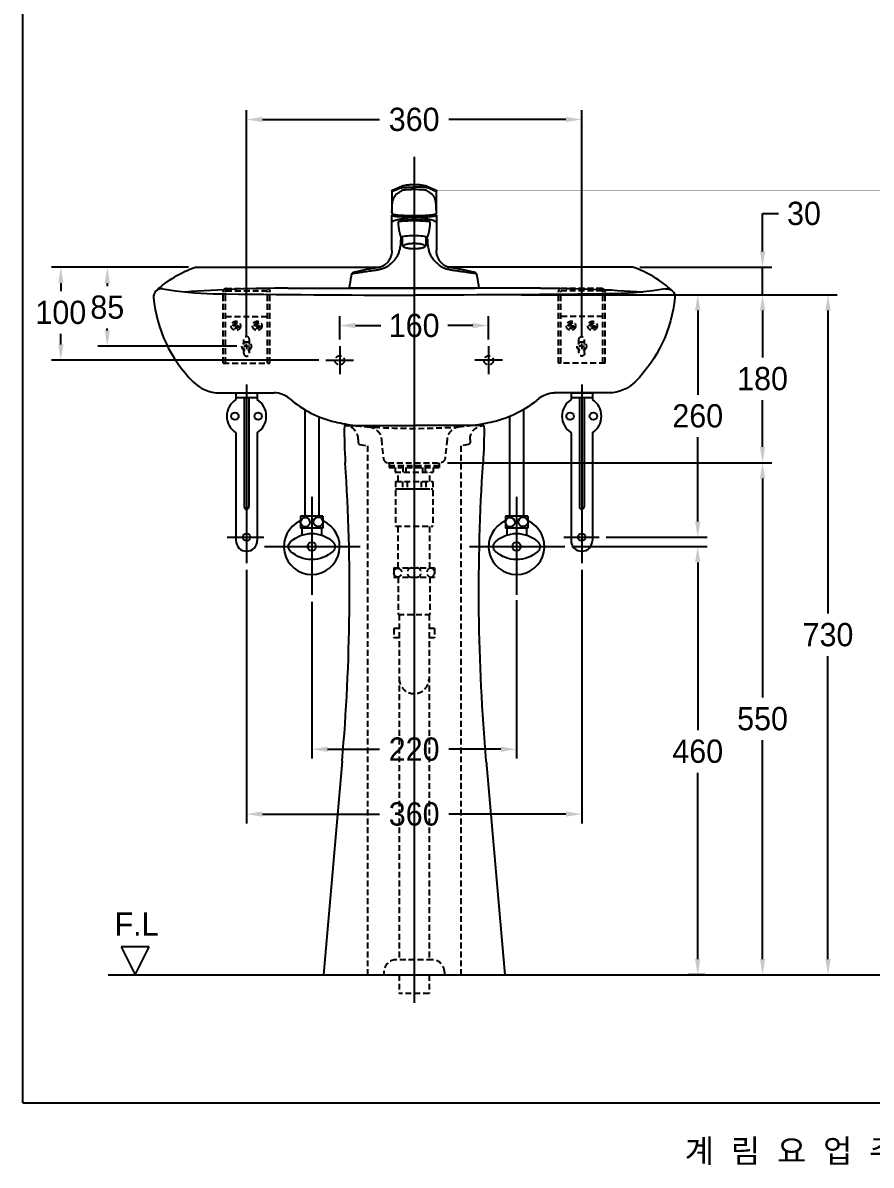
# Model space of a CAD drawing. Header units: millimetres. Extents: x 0 to 3800, y -67 to 2530.
# Drawn here: x 2000 to 2911, y -67 to 1160 of the extents above; entities that cross this region are included whole.
import ezdxf
from ezdxf.enums import TextEntityAlignment as Align
from ezdxf.lldxf.tags import DXFTag

# ---------------------------------------------------------------- set-up
doc = ezdxf.new("R2010")
doc.units = ezdxf.units.MM
doc.linetypes.add('DASHED2', pattern=[9.525, 6.35, -3.175])
for name, color, linetype in [('TEXT', 7, 'Continuous'), ('내부선 및 부속', 4, 'Continuous'), ('도각라인', 7, 'Continuous'), ('외형선', 3, 'Continuous'), ('점선', 6, 'DASHED2'), ('중심선', 1, 'DASHED'), ('치수선', 7, 'Continuous')]:
    doc.layers.add(name, color=color, linetype=linetype)
doc.styles.add('____', font='')
doc.styles.add('타이틀', font='H2GTRM.TTF', dxfattribs={"height": 25})
doc.styles.get('____').set_extended_font_data('굴림')
tags = doc.linetypes.add('DASHDOT', pattern=[70, 31, -13, 13, -13]).pattern_tags.tags
tags[10:11] = [DXFTag(74, 4), DXFTag(75, 0), DXFTag(340, '0'), DXFTag(46, 0.0), DXFTag(50, 0.0), DXFTag(44, 0.0), DXFTag(45, 0.0)]
tags[8:9] = [DXFTag(74, 4), DXFTag(75, 0), DXFTag(340, '0'), DXFTag(46, 0.0), DXFTag(50, 0.0), DXFTag(44, 0.0), DXFTag(45, 0.0)]
tags[6:7] = [DXFTag(74, 4), DXFTag(75, 0), DXFTag(340, '0'), DXFTag(46, 0.0), DXFTag(50, 0.0), DXFTag(44, 0.0), DXFTag(45, 0.0)]
tags[4:5] = [DXFTag(74, 4), DXFTag(75, 0), DXFTag(340, '0'), DXFTag(46, 0.0), DXFTag(50, 0.0), DXFTag(44, 0.0), DXFTag(45, 0.0)]
tags = doc.linetypes.add('DASHED', pattern=[25.72, 12.86, -12.86]).pattern_tags.tags
tags[6:7] = [DXFTag(74, 4), DXFTag(75, 0), DXFTag(340, '0'), DXFTag(46, 0.0), DXFTag(50, 0.0), DXFTag(44, 0.0), DXFTag(45, 0.0)]
tags[4:5] = [DXFTag(74, 4), DXFTag(75, 0), DXFTag(340, '0'), DXFTag(46, 0.0), DXFTag(50, 0.0), DXFTag(44, 0.0), DXFTag(45, 0.0)]
doc.dimstyles.new('MSADIM', dxfattribs={"dimtxt": 33, "dimasz": 17, "dimexe": 10, "dimexo": 7.5, "dimgap": 10, "dimtad": 0, "dimtih": 1, "dimtoh": 1, "dimdec": 0, "dimzin": 1, "dimdsep": 46, "dimtxsty": '____', "dimcen": 11.25, "dimadec": 0, "dimazin": 0, "dimtfac": 1, "dimtdec": 0, "dimtix": 1, "dimtmove": 0, "dimatfit": 3, "dimfxl": 0, "dimtolj": 1, "dimtzin": 1, "dimarcsym": 0})

# ---------------------------------------------------------------- blocks, each defined once
blk = doc.blocks.new('*D26')
at = {"layer": '치수선', "color": 0, "linetype": 'Continuous', "lineweight": -2}
for p, q in [((2340.3, 820), (2340.3, 844.8)), ((2357.3, 834.8), (2384.4, 834.8)), ((2483.3, 834.8), (2456.3, 834.8)), ((2500.3, 820), (2500.3, 844.8))]:
    blk.add_line(p, q, dxfattribs=at)
at = {"layer": '치수선', "color": 0, "linetype": 'Continuous'}
for points in [[(2357.3, 837.7), (2357.3, 832), (2340.3, 834.8)], [(2483.3, 837.7), (2483.3, 832), (2500.3, 834.8)]]:
    blk.add_solid(points, dxfattribs=at)
at = {"layer": '치수선', "color": 0, "linetype": 'Continuous', "insert": (2420.3, 834.8), "char_height": 25, "attachment_point": 5, "style": '____'}
blk.add_mtext('\\A1;160', dxfattribs=at)
blk = doc.blocks.new('*D27')
at = {"layer": '치수선', "color": 0, "linetype": 'Continuous', "lineweight": -2}
for p, q in [((2240.3, 823), (2240.3, 1066.1)), ((2257.3, 1056.1), (2383, 1056.1)), ((2583.3, 1056.1), (2457.6, 1056.1)), ((2600.3, 823), (2600.3, 1066.1))]:
    blk.add_line(p, q, dxfattribs=at)
at = {"layer": '치수선', "color": 0, "linetype": 'Continuous'}
for points in [[(2257.3, 1058.9), (2257.3, 1053.3), (2240.3, 1056.1)], [(2583.3, 1058.9), (2583.3, 1053.3), (2600.3, 1056.1)]]:
    blk.add_solid(points, dxfattribs=at)
at = {"layer": '치수선', "color": 0, "linetype": 'Continuous', "insert": (2420.3, 1056.1), "char_height": 25, "attachment_point": 5, "style": '____'}
blk.add_mtext('\\A1;360', dxfattribs=at)
blk = doc.blocks.new('*D28')
at = {"layer": '치수선', "color": 0, "linetype": 'Continuous', "lineweight": -2}
for p, q in [((2177.8, 897.5), (2080.7, 897.5)), ((2090.7, 880.5), (2090.7, 877.2)), ((2090.7, 829.5), (2090.7, 831.6)), ((2229.8, 812.5), (2080.7, 812.5))]:
    blk.add_line(p, q, dxfattribs=at)
at = {"layer": '치수선', "color": 0, "linetype": 'Continuous'}
for points in [[(2087.9, 880.5), (2093.6, 880.5), (2090.7, 897.5)], [(2087.9, 829.5), (2093.6, 829.5), (2090.7, 812.5)]]:
    blk.add_solid(points, dxfattribs=at)
at = {"layer": '치수선', "color": 0, "linetype": 'Continuous', "insert": (2090.7, 854.4), "char_height": 25, "attachment_point": 5, "style": '____'}
blk.add_mtext('\\A1;85', dxfattribs=at)
blk = doc.blocks.new('*D29')
at = {"layer": '치수선', "color": 0, "linetype": 'Continuous', "lineweight": -2}
for p, q in [((2177.8, 897.5), (2030.8, 897.5)), ((2040.8, 880.5), (2040.8, 871.6)), ((2040.8, 814.5), (2040.8, 825.9)), ((2317.8, 797.5), (2030.8, 797.5))]:
    blk.add_line(p, q, dxfattribs=at)
at = {"layer": '치수선', "color": 0, "linetype": 'Continuous'}
for points in [[(2038, 880.5), (2043.7, 880.5), (2040.8, 897.5)], [(2038, 814.5), (2043.7, 814.5), (2040.8, 797.5)]]:
    blk.add_solid(points, dxfattribs=at)
at = {"layer": '치수선', "color": 0, "linetype": 'Continuous', "insert": (2040.8, 848.8), "char_height": 25, "attachment_point": 5, "style": '____'}
blk.add_mtext('\\A1;100', dxfattribs=at)
blk = doc.blocks.new('*D30')
at = {"layer": '치수선', "color": 0, "linetype": 'Continuous', "lineweight": -2}
for p, q in [((2535.6, 867.9), (2734.9, 867.9)), ((2724.9, 850.9), (2724.9, 760.5)), ((2724.9, 624.5), (2724.9, 714.9)), ((2626.5, 607.5), (2734.9, 607.5))]:
    blk.add_line(p, q, dxfattribs=at)
at = {"layer": '치수선', "color": 0, "linetype": 'Continuous'}
for points in [[(2722, 850.9), (2727.7, 850.9), (2724.9, 867.9)], [(2722, 624.5), (2727.7, 624.5), (2724.9, 607.5)]]:
    blk.add_solid(points, dxfattribs=at)
at = {"layer": '치수선', "color": 0, "linetype": 'Continuous', "insert": (2724.9, 737.7), "char_height": 25, "attachment_point": 5, "style": '____'}
blk.add_mtext('\\A1;260', dxfattribs=at)
blk = doc.blocks.new('*D31')
at = {"layer": '치수선', "color": 0, "linetype": 'Continuous', "lineweight": -2}
for p, q in [((2794.5, 914.5), (2794.5, 955.1)), ((2794.5, 955.1), (2811.5, 955.1)), ((2662.8, 897.5), (2804.5, 897.5)), ((2794.5, 867.9), (2794.5, 897.5)), ((2535.6, 867.9), (2804.5, 867.9)), ((2794.5, 850.9), (2794.5, 833.9))]:
    blk.add_line(p, q, dxfattribs=at)
at = {"layer": '치수선', "color": 0, "linetype": 'Continuous'}
for points in [[(2791.7, 914.5), (2797.3, 914.5), (2794.5, 897.5)], [(2791.7, 850.9), (2797.3, 850.9), (2794.5, 867.9)]]:
    blk.add_solid(points, dxfattribs=at)
at = {"layer": '치수선', "color": 0, "linetype": 'Continuous', "insert": (2839, 955.1), "char_height": 25, "attachment_point": 5, "style": '____'}
blk.add_mtext('\\A1;30', dxfattribs=at)
blk = doc.blocks.new('*D32')
at = {"layer": '치수선', "color": 0, "linetype": 'Continuous', "lineweight": -2}
for p, q in [((2535.6, 867.9), (2804.5, 867.9)), ((2794.5, 850.9), (2794.5, 800.5)), ((2794.5, 704.5), (2794.5, 754.8)), ((2456, 687.5), (2804.5, 687.5))]:
    blk.add_line(p, q, dxfattribs=at)
at = {"layer": '치수선', "color": 0, "linetype": 'Continuous'}
for points in [[(2791.7, 850.9), (2797.3, 850.9), (2794.5, 867.9)], [(2791.7, 704.5), (2797.3, 704.5), (2794.5, 687.5)]]:
    blk.add_solid(points, dxfattribs=at)
at = {"layer": '치수선', "color": 0, "linetype": 'Continuous', "insert": (2794.5, 777.7), "char_height": 25, "attachment_point": 5, "style": '____'}
blk.add_mtext('\\A1;180', dxfattribs=at)
blk = doc.blocks.new('*D33')
at = {"layer": '치수선', "color": 0, "linetype": 'Continuous', "lineweight": -2}
for p, q in [((2456, 687.5), (2804.5, 687.5)), ((2794.5, 670.5), (2794.5, 435.3)), ((2794.5, 154.5), (2794.5, 389.7)), ((2477.8, 137.5), (2804.5, 137.5))]:
    blk.add_line(p, q, dxfattribs=at)
at = {"layer": '치수선', "color": 0, "linetype": 'Continuous'}
for points in [[(2791.7, 670.5), (2797.3, 670.5), (2794.5, 687.5)], [(2791.7, 154.5), (2797.3, 154.5), (2794.5, 137.5)]]:
    blk.add_solid(points, dxfattribs=at)
at = {"layer": '치수선', "color": 0, "linetype": 'Continuous', "insert": (2794.5, 412.5), "char_height": 25, "attachment_point": 5, "style": '____'}
blk.add_mtext('\\A1;550', dxfattribs=at)
blk = doc.blocks.new('*D34')
at = {"layer": '치수선', "color": 0, "linetype": 'Continuous', "lineweight": -2}
for p, q in [((2589.7, 597.5), (2734.9, 597.5)), ((2724.9, 580.5), (2724.9, 400.3)), ((2724.9, 154.5), (2724.9, 354.6)), ((2733, 137.5), (2714.9, 137.5))]:
    blk.add_line(p, q, dxfattribs=at)
at = {"layer": '치수선', "color": 0, "linetype": 'Continuous'}
for points in [[(2722, 580.5), (2727.7, 580.5), (2724.9, 597.5)], [(2722, 154.5), (2727.7, 154.5), (2724.9, 137.5)]]:
    blk.add_solid(points, dxfattribs=at)
at = {"layer": '치수선', "color": 0, "linetype": 'Continuous', "insert": (2724.9, 377.5), "char_height": 25, "attachment_point": 5, "style": '____'}
blk.add_mtext('\\A1;460', dxfattribs=at)
blk = doc.blocks.new('*D35')
at = {"layer": '치수선', "color": 0, "linetype": 'Continuous', "lineweight": -2}
for p, q in [((2530.3, 540), (2530.3, 369.8)), ((2310.3, 538.2), (2310.3, 369.8)), ((2327.3, 379.8), (2383, 379.8)), ((2513.3, 379.8), (2457.6, 379.8))]:
    blk.add_line(p, q, dxfattribs=at)
at = {"layer": '치수선', "color": 0, "linetype": 'Continuous'}
for points in [[(2327.3, 382.6), (2327.3, 376.9), (2310.3, 379.8)], [(2513.3, 382.6), (2513.3, 376.9), (2530.3, 379.8)]]:
    blk.add_solid(points, dxfattribs=at)
at = {"layer": '치수선', "color": 0, "linetype": 'Continuous', "insert": (2420.3, 379.8), "char_height": 25, "attachment_point": 5, "style": '____'}
blk.add_mtext('\\A1;220', dxfattribs=at)
blk = doc.blocks.new('*D36')
at = {"layer": '치수선', "color": 0, "linetype": 'Continuous', "lineweight": -2}
for p, q in [((2240.3, 572.3), (2240.3, 300.1)), ((2600.3, 572.3), (2600.3, 300.1)), ((2257.3, 310.1), (2383, 310.1)), ((2583.3, 310.1), (2457.6, 310.1))]:
    blk.add_line(p, q, dxfattribs=at)
at = {"layer": '치수선', "color": 0, "linetype": 'Continuous'}
for points in [[(2257.3, 313), (2257.3, 307.3), (2240.3, 310.1)], [(2583.3, 313), (2583.3, 307.3), (2600.3, 310.1)]]:
    blk.add_solid(points, dxfattribs=at)
at = {"layer": '치수선', "color": 0, "linetype": 'Continuous', "insert": (2420.3, 310.1), "char_height": 25, "attachment_point": 5, "style": '____'}
blk.add_mtext('\\A1;360', dxfattribs=at)
blk = doc.blocks.new('*D39')
at = {"layer": '치수선', "color": 0, "linetype": 'Continuous', "lineweight": -2}
for p, q in [((2543.1, 867.9), (2874.8, 867.9)), ((2864.8, 850.9), (2864.8, 525.5)), ((2864.8, 154.5), (2864.8, 479.8)), ((2852.9, 137.5), (2874.8, 137.5))]:
    blk.add_line(p, q, dxfattribs=at)
at = {"layer": '치수선', "color": 0, "linetype": 'Continuous'}
for points in [[(2861.9, 850.9), (2867.6, 850.9), (2864.8, 867.9)], [(2861.9, 154.5), (2867.6, 154.5), (2864.8, 137.5)]]:
    blk.add_solid(points, dxfattribs=at)
at = {"layer": '치수선', "color": 0, "linetype": 'Continuous', "insert": (2864.8, 502.7), "char_height": 25, "attachment_point": 5, "style": '____'}
blk.add_mtext('\\A1;730', dxfattribs=at)

msp = doc.modelspace()

# ---------------------------------------------------------------- linework, layer by layer
at = {"layer": '내부선 및 부속', "linetype": 'Continuous'}
for p, q in [((2407.8, 921.1), (2407.8, 928.4)), ((2432.8, 928.4), (2432.8, 921.1)), ((2284.6, 875), (2420.3, 875)), ((2490.3, 875), (2350.3, 875)), ((2350.9, 875), (2485.7, 875)), ((2556, 875), (2420.3, 875)), ((2228.8, 762.5), (2228.8, 755.3)), ((2251.8, 762.5), (2251.8, 755.3)), ((2588.8, 762.5), (2588.8, 755.3)), ((2611.8, 762.5), (2611.8, 755.3)), ((2228.8, 757.5), (2251.8, 757.5)), ((2237.8, 757.5), (2237.8, 640)), ((2242.8, 757.5), (2242.8, 640)), ((2588.8, 757.5), (2611.8, 757.5)), ((2597.8, 757.5), (2597.8, 640)), ((2602.8, 757.5), (2602.8, 640)), ((2302.8, 744.5), (2302.8, 630.2)), ((2317.8, 737), (2317.8, 630.2)), ((2522.8, 737), (2522.8, 630.2)), ((2537.8, 744.5), (2537.8, 630.2)), ((2228.8, 719.7), (2228.8, 604)), ((2251.8, 719.7), (2251.8, 604)), ((2588.8, 719.7), (2588.8, 604)), ((2611.8, 719.7), (2611.8, 604)), ((2298.3, 630.2), (2298.3, 617.2)), ((2322.3, 630.2), (2298.3, 630.2)), ((2322.3, 630.2), (2322.3, 617.2)), ((2518.3, 630.2), (2518.3, 617.2)), ((2542.3, 630.2), (2518.3, 630.2)), ((2542.3, 630.2), (2542.3, 617.2)), ((2322.3, 617.2), (2298.3, 617.2)), ((2299.8, 617.2), (2299.8, 609.8)), ((2320.8, 617.2), (2320.8, 609.8)), ((2542.3, 617.2), (2518.3, 617.2)), ((2519.8, 617.2), (2519.8, 609.8)), ((2540.8, 617.2), (2540.8, 609.8))]:
    msp.add_line(p, q, dxfattribs=at)
msp.add_lwpolyline([(2444.2, 956.3), (2444.2, 955.6)], dxfattribs=at)
at = {"layer": '내부선 및 부속', "linetype": 'Continuous', "flags": 128}
for points in [[(2556, 875, -0.018748), (2666.4, 870.8)], [(2690.3, 874.2, -0.039724), (2635.8, 869)], [(2690.3, 874.2, -0.496394), (2700.3, 864.9)], [(2635.8, 869, -0.003592), (2420.3, 867.5)], [(2287.6, 592.3, -0.44), (2287.6, 602.6)], [(2287.6, 602.6, -0.388889), (2333.1, 602.6)], [(2333.1, 602.6, -0.44), (2333.1, 592.3)], [(2507.6, 592.3, -0.44), (2507.6, 602.6)], [(2507.6, 602.6, -0.388889), (2553.1, 602.6)], [(2553.1, 602.6, -0.44), (2553.1, 592.3)], [(2333.1, 592.3, -0.388889), (2287.6, 592.3)], [(2553.1, 592.3, -0.388889), (2507.6, 592.3)]]:
    msp.add_lwpolyline(points, format="xyb", dxfattribs=at)
at = {"layer": '내부선 및 부속', "linetype": 'Continuous'}
for centre, radius in [((2227.8, 737.5), 4), ((2252.8, 737.5), 4), ((2587.8, 737.5), 4), ((2612.8, 737.5), 4), ((2303.4, 623.6), 5), ((2317.3, 623.9), 5), ((2523.4, 623.6), 5), ((2537.3, 623.9), 5), ((2240.3, 607.5), 4), ((2310.3, 597.5), 4.5), ((2530.3, 597.5), 4.5), ((2600.3, 607.5), 4)]:
    msp.add_circle(centre, radius, dxfattribs=at)
for centre, radius, start, end in [((2148.9, 865.7), 8.55, 80.0776, 185.6757), ((2209.8, 1214), 345, 260.0776, 269.1769), ((2284.6, -598.6), 1473.5, 90, 94.2963), ((2420.3, 15867.5), 15000, 269.17688, 270), ((2240.3, 737.5), 21.2, 122.8417, 237.1583), ((2240.3, 737.5), 21.2, 302.8417, 57.1583), ((2600.3, 737.5), 21.2, 122.8417, 237.1583), ((2600.3, 737.5), 21.2, 302.8417, 57.1583), ((2240.3, 640), 2.5, 180, 0), ((2600.3, 640), 2.5, 180, 0), ((2310.3, 597.5), 30, 113.578, 66.4216), ((2530.3, 597.5), 30, 113.5779, 66.4216), ((2240.3, 604), 11.5, 180, 0), ((2600.3, 604), 11.5, 180, 0)]:
    msp.add_arc(centre, radius, start, end, dxfattribs=at)
for points, knots in [([(2396.9, 980.2), (2397, 980.3), (2397.2, 980.3), (2397.6, 980.5), (2398.3, 980.8), (2399.6, 981.4), (2401.7, 982.3), (2403.6, 983.1), (2404.8, 983.6), (2405.3, 983.8), (2405.7, 984), (2406, 984.1), (2406.2, 984.2)], [0, 0, 0, 0, 0.03125, 0.0625, 0.125, 0.25, 0.499999, 0.785712, 0.871426, 0.908163, 0.935718, 1, 1, 1, 1]), ([(2401.2, 980.7), (2402.5, 981.2), (2403.7, 981.7), (2405.1, 982.4), (2405.3, 982.4), (2405.6, 982.6), (2405.7, 982.6), (2406.4, 982.8), (2407.3, 982.9), (2410.1, 983.2), (2411.8, 983.3), (2415.9, 983.4), (2418.1, 983.4), (2420.3, 983.4)], [-1, -1, -1, -1, -0.5, -0.5, -0.4375, -0.4375, -0.375, -0.375, -0.25, -0.25, -0.125, -0.125, 0, 0, 0, 0]), ([(2434.2, 984.3), (2433.6, 984.5), (2432.5, 984.7), (2431, 985), (2429.8, 985.2), (2428.9, 985.4), (2428, 985.5), (2427, 985.7), (2425.7, 985.8), (2424.4, 985.9), (2423.1, 986), (2421.8, 986.1), (2420.4, 986.1), (2419.1, 986.1), (2417.9, 986), (2416.6, 985.9), (2415.3, 985.8), (2414.2, 985.7), (2413.4, 985.6), (2413, 985.6), (2412.5, 985.5), (2411.8, 985.4), (2410.9, 985.3), (2409.7, 985), (2408.2, 984.7), (2407.1, 984.5), (2406.5, 984.3)], [0, 0, 0, 0, 0.066969, 0.121871, 0.16499, 0.196582, 0.219139, 0.260145, 0.308711, 0.357213, 0.402569, 0.447203, 0.495933, 0.54957, 0.586954, 0.629763, 0.680686, 0.729469, 0.748927, 0.763964, 0.777617, 0.800588, 0.834065, 0.87828, 0.933485, 1, 1, 1, 1]), ([(2439.5, 980.7), (2438.2, 981.2), (2437, 981.7), (2435.5, 982.4), (2435.4, 982.4), (2435.1, 982.6), (2435, 982.6), (2434.3, 982.8), (2433.3, 982.9), (2430.6, 983.2), (2428.8, 983.3), (2424.8, 983.4), (2422.6, 983.4), (2420.3, 983.4)], [0, 0, 0, 0, 0.499999, 0.499999, 0.562499, 0.562499, 0.624999, 0.624999, 0.75, 0.75, 0.875, 0.875, 1, 1, 1, 1]), ([(2434.5, 984.2), (2436, 983.5), (2438.2, 982.6), (2440.7, 981.5), (2442, 981), (2443, 980.6), (2443.5, 980.3), (2443.8, 980.2)], [0, 0, 0, 0, 0.499999, 0.699999, 0.819999, 0.910001, 1, 1, 1, 1]), ([(2396.3, 978.4), (2396.3, 978.5), (2396.3, 978.5), (2396.5, 978.6), (2396.5, 978.6)], [0, 0, 0, 0, 0.732414, 1, 1, 1, 1]), ([(2401.2, 980.7), (2401.2, 980.7), (2401.2, 980.7), (2401.2, 980.7), (2401.1, 980.6), (2401, 980.6), (2400.9, 980.5), (2400.8, 980.5), (2400.6, 980.4), (2400.5, 980.4), (2400.4, 980.3), (2400.3, 980.3), (2400.2, 980.2), (2400.1, 980.2), (2400, 980.1), (2399.8, 980.1), (2399.7, 980), (2399.6, 980), (2399.5, 979.9), (2399.4, 979.9), (2399.3, 979.8), (2399.2, 979.8), (2399, 979.7), (2398.9, 979.7), (2398.8, 979.6), (2398.7, 979.6), (2398.6, 979.5), (2398.5, 979.5), (2398.4, 979.4), (2398.2, 979.4), (2398.1, 979.3), (2398, 979.3), (2397.9, 979.2), (2397.8, 979.2), (2397.7, 979.1), (2397.6, 979.1), (2397.4, 979), (2397.3, 979), (2397.2, 978.9), (2397.1, 978.9), (2397, 978.8), (2396.9, 978.8), (2396.8, 978.7), (2396.6, 978.7), (2396.6, 978.7), (2396.5, 978.6)], [0, 0, 0, 0, 0.000018, 0.000018, 0.024408, 0.048798, 0.073188, 0.097578, 0.121968, 0.146358, 0.170748, 0.195138, 0.219528, 0.243918, 0.268308, 0.292699, 0.317089, 0.341479, 0.365869, 0.390259, 0.414649, 0.439039, 0.463429, 0.487819, 0.512209, 0.536599, 0.560989, 0.585379, 0.60977, 0.63416, 0.65855, 0.68294, 0.70733, 0.73172, 0.75611, 0.7805, 0.80489, 0.82928, 0.85367, 0.87806, 0.90245, 0.926841, 0.951231, 0.975621, 1, 1, 1, 1]), ([(2397.1, 967.5), (2397.2, 967.9), (2397.4, 969.2), (2398.1, 971.5), (2399.2, 973.9), (2400.9, 975.7), (2401.9, 976.3), (2402.5, 976.7)], [0, 0, 0, 0, 0.047127, 0.170612, 0.370369, 0.646651, 1, 1, 1, 1]), ([(2397.1, 967.5), (2397.2, 967.9), (2397.4, 969.2), (2398.1, 971.5), (2399.2, 973.9), (2400.9, 975.7), (2401.9, 976.3), (2402.5, 976.7)], [0, 0, 0, 0, 0.047127, 0.170612, 0.370369, 0.646651, 1, 1, 1, 1]), ([(2402.5, 976.7), (2403, 977.1), (2404, 977.7), (2405.4, 978.7), (2406.3, 979.3), (2406.7, 979.6)], [-1, -1, -1, -1, -0.656742, -0.313471, 0, 0, 0, 0]), ([(2402.5, 976.7), (2403, 977.1), (2404, 977.7), (2405.4, 978.7), (2406.3, 979.3), (2406.7, 979.6)], [-1, -1, -1, -1, -0.656742, -0.313471, 0, 0, 0, 0]), ([(2420.3, 980.8), (2419.5, 980.8), (2418.6, 980.8), (2417, 980.7), (2416.2, 980.7), (2414.6, 980.7), (2413.8, 980.6), (2412.4, 980.5), (2411.7, 980.5), (2410.5, 980.4), (2409.9, 980.3), (2408.9, 980.2), (2408.5, 980.1), (2407.7, 980), (2407.4, 979.9), (2407.1, 979.8), (2407, 979.7), (2406.9, 979.7), (2406.9, 979.7), (2406.9, 979.7), (2406.9, 979.7), (2406.8, 979.7)], [-1, -1, -1, -1, -0.870036, -0.870036, -0.740071, -0.740071, -0.610107, -0.610107, -0.480142, -0.480142, -0.350178, -0.350178, -0.220214, -0.220214, -0.090249, -0.090249, -0.025267, -0.025267, -0.009022, -0.009022, 0, 0, 0, 0]), ([(2433.8, 979.7), (2433.4, 980), (2431.7, 980.3), (2426.8, 980.7), (2423.6, 980.8), (2420.3, 980.8)], [-1, -1, -1, -1, -0.5, -0.5, 0, 0, 0, 0]), ([(2438.1, 976.7), (2437.8, 976.9), (2437.5, 977.2), (2436.6, 977.8), (2436.1, 978.1), (2435.2, 978.7), (2434.9, 978.9), (2434.5, 979.2), (2434.4, 979.3), (2434.2, 979.4), (2434.1, 979.5), (2434, 979.5), (2434, 979.6), (2433.9, 979.6), (2433.9, 979.6), (2433.9, 979.6), (2433.9, 979.6), (2433.8, 979.6), (2433.8, 979.7), (2433.8, 979.7)], [0, 0, 0, 0, 0.224228, 0.224228, 0.612114, 0.612114, 0.806057, 0.806057, 0.903028, 0.903028, 0.951514, 0.951514, 0.975757, 0.975757, 0.987879, 0.987879, 0.993939, 0.993939, 1, 1, 1, 1]), ([(2444.2, 956.3), (2444.2, 956.3), (2444.2, 956.3), (2444.2, 956.8), (2444.2, 957.7), (2444.1, 959.1), (2444.1, 960.5), (2444.1, 961.9), (2444, 963.2), (2443.9, 964.5), (2443.8, 965.7), (2443.7, 966.8), (2443.5, 967.8), (2443.3, 968.7), (2443.1, 969.6), (2442.9, 970.3), (2442.7, 971), (2442.5, 971.7), (2442.3, 972.2), (2442, 972.7), (2441.8, 973.2), (2441.5, 973.6), (2441.3, 973.9), (2441, 974.3), (2440.8, 974.6), (2440.6, 974.8), (2440.3, 975.1), (2440.1, 975.3), (2439.8, 975.5), (2439.6, 975.7), (2439.4, 975.9), (2439.2, 976), (2439, 976.2), (2438.7, 976.3), (2438.5, 976.4), (2438.3, 976.6), (2438.2, 976.7), (2438.1, 976.7)], [0, 0, 0, 0, 0.000004, 0.000004, 0.030307, 0.06061, 0.090913, 0.121216, 0.15152, 0.181823, 0.212126, 0.242429, 0.272732, 0.303036, 0.333339, 0.363642, 0.393945, 0.424248, 0.454552, 0.484855, 0.515158, 0.545461, 0.575765, 0.606068, 0.636371, 0.666674, 0.696977, 0.727281, 0.757584, 0.787887, 0.81819, 0.848493, 0.878797, 0.9091, 0.939403, 0.969706, 1, 1, 1, 1]), ([(2444.2, 978.6), (2443.8, 978.8), (2443.4, 979), (2442.6, 979.3), (2442.2, 979.5), (2441, 980), (2440.2, 980.3), (2439.5, 980.7)], [0, 0, 0, 0, 0.249998, 0.249998, 0.5, 0.5, 1, 1, 1, 1]), ([(2444.4, 978.4), (2444.4, 978.5), (2444.4, 978.5), (2444.3, 978.6), (2444.2, 978.6)], [0, 0, 0, 0, 0.182045, 1, 1, 1, 1]), ([(2396.5, 956.2), (2396.5, 958.3), (2396.5, 960.4), (2396.7, 964.3), (2396.9, 966.1), (2397.1, 967.5)], [0, 0, 0, 0, 0.5, 0.5, 1, 1, 1, 1]), ([(2398.6, 954.2), (2398.4, 954.2), (2398.3, 954.2), (2397, 953.9), (2396.3, 953.6), (2396.3, 953.3), (2396.4, 953.2), (2396.4, 953.2)], [0, 0, 0, 0, 0.075115, 0.075115, 0.839439, 0.839439, 1, 1, 1, 1]), ([(2396.4, 953.2), (2396.5, 953.1), (2396.6, 953), (2397.1, 952.8), (2397.6, 952.7), (2398.8, 952.4), (2399.6, 952.3), (2401.3, 952.1), (2402.3, 952), (2405.7, 951.7), (2408.3, 951.5), (2414.1, 951.3), (2417.2, 951.3), (2421.9, 951.3), (2423.5, 951.3), (2426.5, 951.3), (2428, 951.4), (2430.9, 951.5), (2432.3, 951.5), (2434.9, 951.7), (2436.1, 951.8), (2438.4, 952), (2439.4, 952.1), (2441.1, 952.3), (2441.9, 952.4), (2443.1, 952.7), (2443.6, 952.8), (2444, 953), (2444.2, 953.1), (2444.3, 953.2)], [0, 0, 0, 0, 0.038278, 0.038278, 0.104289, 0.104289, 0.1703, 0.1703, 0.236312, 0.236312, 0.368335, 0.368335, 0.500358, 0.500358, 0.566369, 0.566369, 0.632381, 0.632381, 0.698392, 0.698392, 0.764404, 0.764404, 0.830415, 0.830415, 0.896427, 0.896427, 0.962438, 0.962438, 1, 1, 1, 1]), ([(2444.3, 945.8), (2444.1, 946), (2443.7, 946.4), (2442, 947.1), (2439.6, 948), (2435.7, 949), (2429.5, 950.4), (2421.9, 951.4), (2415.7, 951), (2409.9, 950.1), (2403.6, 948.7), (2399.1, 947.4), (2397.3, 946.5), (2396.7, 946.1), (2396.5, 945.9), (2396.4, 945.8)], [-1, -1, -1, -1, -0.943803, -0.874413, -0.803145, -0.749362, -0.624758, -0.50038, -0.437674, -0.375161, -0.250318, -0.125632, -0.063054, -0.030562, 0, 0, 0, 0]), ([(2397, 954.8), (2397.1, 954.7), (2397.4, 954.6), (2397.8, 954.4), (2398.4, 954.2), (2398.9, 954.1), (2399.5, 954), (2400.4, 953.9), (2401.6, 953.7), (2403.3, 953.5), (2405.2, 953.4), (2407.3, 953.3), (2409.6, 953.1), (2412.1, 953.1), (2414.6, 953), (2417.2, 952.9), (2419.8, 952.9), (2422.4, 952.9), (2425.1, 953), (2427.6, 953), (2430.1, 953.1), (2432.4, 953.2), (2434.6, 953.3), (2436.6, 953.5), (2438.4, 953.6), (2439.7, 953.8), (2440.5, 953.9), (2440.9, 954), (2441.4, 954.1), (2441.8, 954.1), (2442.3, 954.3), (2442.9, 954.4), (2443.3, 954.6), (2443.6, 954.7), (2443.7, 954.8)], [0, 0, 0, 0, 0.025837, 0.052885, 0.075395, 0.096186, 0.116647, 0.136713, 0.176112, 0.215595, 0.255213, 0.294568, 0.334035, 0.37366, 0.412993, 0.45244, 0.492079, 0.531411, 0.570842, 0.610458, 0.649848, 0.689354, 0.728869, 0.768257, 0.807779, 0.84721, 0.861678, 0.875902, 0.889899, 0.905154, 0.924326, 0.947563, 0.974811, 1, 1, 1, 1]), ([(2436.3, 946.7), (2435.8, 946.8), (2435, 947), (2433.8, 947.3), (2432.8, 947.4), (2432.1, 947.6), (2431.1, 947.7), (2429.8, 947.9), (2428.2, 948.1), (2426.7, 948.3), (2425.2, 948.4), (2423.4, 948.5), (2421.6, 948.6), (2420, 948.6), (2418.6, 948.6), (2417.4, 948.5), (2416.4, 948.5), (2415.4, 948.4), (2414.2, 948.3), (2413, 948.2), (2411.9, 948.1), (2411, 948), (2410.3, 947.9), (2409.5, 947.7), (2408.6, 947.6), (2407.4, 947.4), (2406, 947.1), (2404.9, 946.8), (2404.4, 946.7)], [0, 0, 0, 0, 0.044632, 0.084712, 0.114728, 0.13513, 0.153139, 0.209918, 0.257967, 0.299492, 0.346587, 0.404053, 0.468531, 0.510798, 0.554848, 0.592094, 0.621555, 0.649944, 0.684591, 0.731969, 0.765248, 0.789022, 0.811147, 0.835578, 0.862504, 0.899524, 0.947127, 1, 1, 1, 1]), ([(2404.8, 946.8), (2404.9, 946.8), (2405.3, 946.9), (2406, 947), (2406.8, 947), (2407.5, 947.1), (2408.3, 947.2), (2409, 947.2), (2409.6, 947.2), (2410.2, 947.3), (2412.3, 947.4), (2415.7, 947.5), (2420.2, 947.5), (2424.6, 947.5), (2428.3, 947.4), (2431.5, 947.2), (2433.6, 947.1), (2435.2, 946.9), (2435.8, 946.8), (2435.9, 946.8)], [0, 0, 0, 0, 0.032912, 0.071006, 0.105631, 0.136814, 0.164564, 0.188879, 0.209763, 0.227222, 0.241264, 0.411879, 0.497391, 0.57456, 0.736526, 0.790602, 0.868576, 0.970469, 1, 1, 1, 1]), ([(2444.3, 953.2), (2444.3, 953.2), (2444.3, 953.3), (2444.3, 953.6), (2443.7, 953.9), (2442.4, 954.2), (2442.2, 954.2), (2442.1, 954.2)], [0, 0, 0, 0, 0.164418, 0.164418, 0.927414, 0.927414, 1, 1, 1, 1]), ([(2443.7, 954.8), (2443.7, 954.8), (2443.8, 954.8), (2444.1, 955.1), (2444.2, 955.4), (2444.2, 955.6)], [0, 0, 0, 0, 0.221414, 0.221414, 1, 1, 1, 1]), ([(2444.3, 945.8), (2444.3, 945.8), (2444.3, 945.8), (2444.3, 945.7), (2444.3, 945.7), (2444.3, 945.7), (2444.3, 945.7)], [0, 0, 0, 0, 0.206754, 0.438245, 0.720609, 1, 1, 1, 1]), ([(2381.7, 894.9), (2382.5, 895), (2384, 895.3), (2386.2, 895.9), (2388.7, 896.9), (2391.4, 898.3), (2395.1, 900.8), (2397.6, 903.3), (2399.3, 905.2), (2399.9, 906), (2401, 907.4), (2402.7, 910.2), (2404.2, 913.8), (2405.2, 917.2), (2405.6, 919.3), (2405.8, 920.8), (2405.9, 921.4), (2405.9, 921.8)], [0, 0, 0, 0, 0.040778, 0.082578, 0.12533, 0.184727, 0.250324, 0.375323, 0.387811, 0.406602, 0.437997, 0.500578, 0.620976, 0.74977, 0.874561, 0.930141, 1, 1, 1, 1]), ([(2434.4, 929.6), (2434.3, 929.7), (2434.3, 929.8), (2433.9, 929.9), (2432.8, 930.2), (2428.8, 930.9), (2420.3, 931.6), (2411.9, 930.9), (2407.9, 930.2), (2406.8, 929.9), (2406.4, 929.8), (2406.3, 929.7), (2406.3, 929.6)], [-1, -1, -1, -1, -0.971877, -0.936755, -0.873944, -0.748539, -0.500033, -0.251892, -0.126651, -0.063532, -0.027909, 0, 0, 0, 0]), ([(2407.9, 921.1), (2407.8, 921), (2407.8, 920.8), (2407.9, 920.5), (2408.1, 920.1), (2408.4, 919.8), (2408.8, 919.5), (2409.3, 919.2), (2409.9, 918.9), (2410.6, 918.6), (2411.4, 918.4), (2412.2, 918.2), (2413.1, 918), (2414.1, 917.9), (2415.1, 917.7), (2416.2, 917.6), (2417.3, 917.5), (2418.4, 917.5), (2419.5, 917.4), (2420.1, 917.4), (2420.3, 917.4)], [0, 0, 0, 0, 0.021022, 0.063347, 0.106004, 0.151989, 0.204422, 0.265513, 0.332751, 0.399542, 0.464481, 0.528085, 0.590824, 0.652997, 0.714792, 0.77633, 0.837693, 0.898939, 0.960114, 1, 1, 1, 1]), ([(2420.3, 917.4), (2420.5, 917.4), (2421.1, 917.4), (2422.1, 917.5), (2423.2, 917.5), (2424.3, 917.6), (2425.4, 917.7), (2426.4, 917.8), (2427.4, 918), (2428.3, 918.2), (2429.2, 918.4), (2430, 918.6), (2430.7, 918.8), (2431.3, 919.1), (2431.8, 919.4), (2432.2, 919.8), (2432.5, 920.1), (2432.7, 920.5), (2432.8, 920.8), (2432.8, 921), (2432.8, 921.1)], [0, 0, 0, 0, 0.03216, 0.093309, 0.154497, 0.215742, 0.27708, 0.338559, 0.40024, 0.462211, 0.5246, 0.587601, 0.651523, 0.716856, 0.784287, 0.842861, 0.892186, 0.93599, 0.977075, 1, 1, 1, 1]), ([(2434.7, 921.8), (2434.8, 921.4), (2434.9, 920.8), (2435.1, 919.4), (2435.5, 917.3), (2436.4, 913.8), (2438, 910.2), (2439.7, 907.4), (2440.7, 906), (2441.4, 905.2), (2443, 903.3), (2445.6, 900.8), (2449.3, 898.3), (2452.3, 896.7), (2455.5, 895.5), (2457.8, 895.1), (2459, 894.9)], [0, 0, 0, 0, 0.069876, 0.124866, 0.24934, 0.374583, 0.499676, 0.562076, 0.593194, 0.61102, 0.624427, 0.749511, 0.815093, 0.874543, 0.938402, 1, 1, 1, 1]), ([(2396.4, 915.4), (2396.4, 914.5), (2396.2, 912.8), (2395.7, 910.4), (2395, 908.2), (2394.2, 906.4), (2393.3, 904.9), (2392.4, 903.6), (2391.6, 902.7), (2390.9, 901.9), (2390.3, 901.3), (2389.6, 900.7), (2389, 900.2), (2388.4, 899.7), (2387.9, 899.4), (2387.5, 899.1), (2387.1, 898.9), (2386.7, 898.6), (2386.3, 898.4), (2385.9, 898.2), (2385.7, 898.2), (2385.7, 898.1)], [0, 0, 0, 0, 0.099412, 0.192409, 0.277434, 0.353309, 0.419221, 0.474707, 0.521984, 0.562533, 0.59633, 0.626297, 0.660797, 0.700585, 0.723427, 0.749593, 0.779593, 0.81384, 0.866712, 0.928556, 1, 1, 1, 1]), ([(2396.4, 915.4), (2396.4, 915.4), (2396.3, 915.4), (2396.4, 915.5), (2396.4, 915.5)], [0, 0, 0, 0, 0.317001, 1, 1, 1, 1]), ([(2444.3, 915.5), (2444.3, 915.5), (2444.4, 915.4), (2444.3, 915.4), (2444.3, 915.4)], [0, 0, 0, 0, 0.682727, 1, 1, 1, 1]), ([(2455, 898.1), (2455, 898.2), (2454.8, 898.2), (2454.4, 898.4), (2454, 898.6), (2453.5, 898.9), (2452.9, 899.3), (2452.1, 899.8), (2451.4, 900.4), (2450.7, 901), (2450.1, 901.5), (2449.6, 902.1), (2449, 902.8), (2448.2, 903.7), (2447.4, 904.8), (2446.7, 906.1), (2445.9, 907.6), (2445.3, 909.2), (2444.8, 911.1), (2444.4, 913.2), (2444.3, 914.7), (2444.3, 915.4)], [0, 0, 0, 0, 0.07756, 0.142424, 0.195449, 0.238772, 0.278793, 0.318109, 0.357903, 0.395236, 0.423042, 0.449479, 0.483299, 0.527863, 0.583065, 0.637016, 0.697906, 0.765319, 0.838674, 0.917212, 1, 1, 1, 1]), ([(2381.3, 897), (2379.2, 896.7), (2375.1, 896.1), (2368.9, 894.9), (2362.7, 893.7), (2358.6, 892.7), (2356.5, 892.2)], [0, 0, 0, 0, 0.249583, 0.499442, 0.749581, 1, 1, 1, 1]), ([(2484.1, 892.2), (2482.1, 892.7), (2478, 893.7), (2471.8, 894.9), (2465.6, 896.1), (2461.4, 896.7), (2459.4, 897)], [0, 0, 0, 0, 0.250423, 0.500563, 0.750421, 1, 1, 1, 1]), ([(2352.8, 888.8), (2352.7, 888.4), (2352.7, 888.1), (2351.9, 883.5), (2351.1, 879.2), (2350.4, 875)], [-1, -1, -1, -1, -0.921788, -0.921788, 0, 0, 0, 0]), ([(2353.5, 890.5), (2356.9, 891.3), (2357.5, 891.4), (2358.8, 891.5), (2360.5, 891.7), (2362.8, 892), (2365.8, 892.5), (2369, 893), (2372.5, 893.5), (2376.2, 894.1), (2378.7, 894.4), (2379.9, 894.6)], [0, 0, 0, 0, 0.082619, 0.165943, 0.250778, 0.37551, 0.501842, 0.628649, 0.752756, 0.878681, 1, 1, 1, 1]), ([(2460.7, 894.6), (2461.3, 894.5), (2462.6, 894.3), (2464.4, 894.1), (2466.3, 893.8), (2468.7, 893.4), (2471.7, 893), (2474.9, 892.5), (2477.9, 892), (2480.4, 891.7), (2482.6, 891.4), (2483.6, 891.3), (2486.7, 891)], [0, 0, 0, 0, 0.060417, 0.121583, 0.183923, 0.247835, 0.37199, 0.499042, 0.625317, 0.750071, 0.876288, 1, 1, 1, 1]), ([(2490.3, 875), (2489.6, 879.2), (2488.8, 883.5), (2488, 888.1), (2487.9, 888.4), (2487.9, 888.8)], [-1, -1, -1, -1, -0.07821, -0.07821, 0, 0, 0, 0])]:
    msp.add_open_spline(points, degree=3, knots=knots, dxfattribs=at)
for points, degree in [([(2406.6, 984.3), (2406.3, 984.2), (2406.1, 984.2)], 2), ([(2434.6, 984.2), (2434.3, 984.2), (2434.1, 984.3)], 2), ([(2396.3, 979.5), (2396.4, 980.1), (2396.8, 980.2)], 2), ([(2396.3, 979.5), (2396.3, 979), (2396.3, 978.4)], 2), ([(2396.5, 978.6), (2396.5, 971.2), (2396.5, 963.7), (2396.5, 956.2)], 3), ([(2396.8, 980.2), (2396.8, 980.2), (2396.8, 980.2), (2396.9, 980.2), (2396.9, 980.2), (2396.9, 980.2)], 5), ([(2406.7, 979.6), (2406.7, 979.6), (2406.8, 979.6), (2406.8, 979.6), (2406.8, 979.6), (2406.8, 979.7)], 5), ([(2443.8, 980.2), (2443.8, 980.2), (2443.8, 980.2), (2443.8, 980.2), (2443.8, 980.2), (2443.9, 980.2)], 5), ([(2444.4, 979.6), (2444.2, 980), (2443.9, 980.2)], 2), ([(2444.2, 956.3), (2444.2, 963.8), (2444.2, 971.2), (2444.2, 978.6)], 3), ([(2444.4, 978.4), (2444.4, 979), (2444.4, 979.5)], 2), ([(2396.4, 945.8), (2396.4, 949.5), (2396.4, 953.2)], 2), ([(2396.4, 941.4), (2396.4, 943.6), (2396.4, 945.7)], 2), ([(2396.5, 956.2), (2396.5, 956), (2396.5, 955.8), (2396.5, 955.6)], 3), ([(2400.4, 953.9), (2400.4, 953.7), (2400.4, 953.5), (2400.4, 953.4)], 3), ([(2406.3, 929.6), (2403.7, 937.5), (2403.4, 946)], 2), ([(2403.7, 946.5), (2403.6, 946.4), (2403.6, 946.4)], 2), ([(2404.2, 946.7), (2403.8, 946.6), (2403.7, 946.4)], 2), ([(2404.2, 946.7), (2404.3, 946.7), (2404.4, 946.7), (2404.4, 946.7)], 3), ([(2437.3, 946), (2437, 937.5), (2434.4, 929.6)], 2), ([(2436.3, 946.7), (2436.3, 946.7), (2436.4, 946.7), (2436.4, 946.7)], 3), ([(2437, 946.5), (2436.8, 946.6), (2436.3, 946.7)], 2), ([(2437, 946.4), (2437.1, 946.3), (2437.3, 946.2), (2437.2, 946)], 3), ([(2437.1, 946.4), (2437, 946.4), (2437, 946.5)], 2), ([(2437.1, 946.4), (2437.2, 946.3), (2437.3, 946.1), (2437.3, 946)], 3), ([(2437.3, 946), (2437.2, 946), (2437.2, 946)], 2), ([(2440.3, 953.4), (2440.3, 953.5), (2440.3, 953.7), (2440.2, 953.9)], 3), ([(2443.7, 954.8), (2443.7, 954.8), (2443.7, 954.8)], 2), ([(2444.3, 953.2), (2444.3, 949.5), (2444.3, 945.8)], 2), ([(2444.3, 945.7), (2444.3, 943.5), (2444.3, 941.4)], 2), ([(2396.4, 923.4), (2396.4, 932.4), (2396.4, 941.3)], 2), ([(2444.3, 941.4), (2444.3, 932.4), (2444.3, 923.4)], 2), ([(2396.4, 915.5), (2396.4, 919.5), (2396.4, 923.4)], 2), ([(2405.9, 921.8), (2406, 924.2), (2406.1, 925.9), (2406.2, 927.6)], 3), ([(2406.2, 927.6), (2406.2, 928.2), (2406.3, 928.8), (2406.3, 929.4)], 3), ([(2406.3, 929.6), (2406.6, 928.9), (2407.4, 928.4), (2408.2, 928.4)], 3), ([(2406.3, 929.4), (2406.3, 929.5), (2406.3, 929.6), (2406.3, 929.6)], 3), ([(2434.4, 929.6), (2434.1, 928.9), (2433.3, 928.4), (2432.5, 928.4)], 3), ([(2434.5, 927.6), (2434.4, 928.2), (2434.4, 928.8), (2434.4, 929.4)], 3), ([(2434.5, 927.6), (2434.6, 925.9), (2434.7, 924.2), (2434.7, 921.8)], 3), ([(2444.3, 923.4), (2444.3, 919.5), (2444.3, 915.5)], 2), ([(2352.8, 889), (2352.8, 888.9), (2352.8, 888.8)], 2), ([(2356.5, 892.2), (2356.1, 892.1), (2355.7, 892)], 2), ([(2379.9, 894.6), (2380.5, 894.7), (2381.1, 894.8), (2381.7, 894.9)], 3), ([(2459, 894.9), (2459.6, 894.8), (2460.1, 894.7), (2460.7, 894.6)], 3), ([(2485, 892), (2484.6, 892.1), (2484.1, 892.2)], 2), ([(2487.9, 888.8), (2487.9, 888.9), (2487.8, 889)], 2)]:
    msp.add_open_spline(points, degree=degree, dxfattribs=at)
for points, weights, knots in [([(2444.4, 979.7), (2444.4, 979.6), (2444.4, 979.6), (2444.4, 979.5), (2444.4, 979.5)], [0.935379924268, 0.963021278196, 1, 0.980312307188, 0.963271348567], [-6.4815035, -6.4815035, -6.4815035, -6.2831853, -6.2831853, -6.1775995, -6.1775995, -6.1775995]), ([(2420.3, 951.6), (2440.3, 951.6), (2440.3, 953.3), (2440.3, 953.3), (2440.3, 953.4)], [0.9999999912, 0.707106785586, 1, 0.996797641794, 0.993665309778], [1.570796, 1.570796, 1.570796, 3.141593, 3.141593, 3.158767, 3.158767, 3.158767]), ([(2420.3, 922.8), (2408.8, 922.8), (2408.8, 920.1), (2408.8, 917.5), (2420.3, 917.5)], [1, 0.707106781187, 1, 0.707106781187, 1], [1.570796, 1.570796, 1.570796, 3.141593, 3.141593, 4.712389, 4.712389, 4.712389]), ([(2420.3, 917.5), (2431.8, 917.5), (2431.8, 920.1), (2431.8, 922.8), (2420.3, 922.8)], [1, 0.707106781187, 1, 0.707106781187, 1], [4.712389, 4.712389, 4.712389, 6.283185, 6.283185, 7.853982, 7.853982, 7.853982]), ([(2385.7, 898.1), (2385.7, 898.1), (2385.7, 898.1), (2383.6, 897.3), (2381.3, 897)], [0.99999269032, 0.999996345114, 1, 0.952972874632, 0.921047160825], [-3.1416399, -3.1416399, -3.1416399, -3.1416203, -3.1416203, -2.8893844, -2.8893844, -2.8893844])]:
    msp.add_rational_spline(points, weights, degree=2, knots=knots, dxfattribs=at)
for points, weights in [([(2397, 954.8), (2396.5, 955), (2396.5, 955.6)], [0.868590026589, 0.814209842765, 0.999987082565]), ([(2400.3, 953.4), (2400.3, 953.3), (2400.3, 953.3)], [0.993665449998, 0.996797713471, 1]), ([(2400.3, 953.3), (2400.3, 951.6), (2420.3, 951.6)], [1, 0.707106779201, 1.00000000397]), ([(2403.4, 946), (2403.4, 946.4), (2403.7, 946.5)], [1, 0.780089129181, 0.952505122166]), ([(2403.6, 946.4), (2403.7, 946.4), (2403.7, 946.5)], [0.899933583735, 0.912585813372, 0.932584216883]), ([(2459.4, 897), (2457.1, 897.3), (2455, 898.1)], [0.920943492559, 0.952889099921, 0.999978204621]), ([(2355.7, 892), (2353.3, 891.4), (2352.8, 889)], [1, 0.838193261846, 1]), ([(2487.8, 889), (2487.4, 891.4), (2485, 892)], [1, 0.838193261744, 1])]:
    msp.add_rational_spline(points, weights, degree=2, dxfattribs=at)
at = {"layer": '도각라인'}
for q in [(2000, 2530), (3800, 0)]:
    msp.add_line((2000, 0), q, dxfattribs=at)
at = {"layer": '외형선', "linetype": 'Continuous'}
for p, q in [((2185.3, 897.5), (2383.6, 897.5)), ((2655.3, 897.5), (2457, 897.5)), ((2211.3, 762.5), (2270, 762.5)), ((2228.8, 762.5), (2251.8, 762.5)), ((2267, 762.5), (2270, 762.5)), ((2629.4, 762.5), (2570.6, 762.5)), ((2588.8, 762.5), (2611.8, 762.5)), ((2345.3, 727.5), (2420.3, 727.5)), ((2383.5, 727.5), (2383.6, 727.5)), ((2495.3, 727.5), (2420.3, 727.5)), ((2457.1, 727.5), (2457.1, 727.5)), ((2342.9, 366.9), (2322.8, 137.5)), ((2497.8, 366.9), (2517.8, 137.5)), ((2135.7, 167.5), (2105.7, 167.5)), ((2105.7, 167.5), (2120.7, 137.5)), ((2120.7, 137.5), (2135.7, 167.5)), ((2091.6, 137.5), (3528.6, 137.5))]:
    msp.add_line(p, q, dxfattribs=at)
at = {"layer": '외형선', "linetype": 'Continuous', "flags": 128}
for points in [[(2143.1, 872, -0.103961), (2185.3, 897.5)], [(2700.3, 864.9, -0.1715), (2657.8, 774.4)], [(2657.8, 774.4, -0.200719), (2629.4, 762.5)], [(2554.2, 756.4, -0.180807), (2570.6, 762.5)], [(2554.2, 756.4, -0.122748), (2505.3, 731.4)], [(2505.3, 731.4, -0.024191), (2483.4, 727.5)], [(2495.3, 727.5, -0.020019), (2494.3, 687.5)], [(2497.8, 366.9, -0.038227), (2494.3, 687.5)]]:
    msp.add_lwpolyline(points, format="xyb", dxfattribs=at)
at = {"layer": '외형선', "linetype": 'Continuous'}
for centre, radius, start, end in [((2615.8, 784.2), 120, 47.0402, 70.781), ((2289.6, 879.7), 150, 185.6757, 224.6018), ((2211.3, 802.5), 40, 224.6018, 270), ((2270, 737.5), 25, 49.0051, 90), ((2360.9, 842), 113.5, 229.0051, 256.9968), ((2387.1, 955.5), 230, 256.9968, 262.5398), ((2845.3, 720.3), 500, 179.1717, 183.7591), ((250.9, 549.8), 2100, 355.0024, 3.7591)]:
    msp.add_arc(centre, radius, start, end, dxfattribs=at)
at = {"layer": '점선'}
for p, q in [((2215.3, 794.5), (2215.3, 871.5)), ((2217.8, 794.5), (2217.8, 871.5)), ((2218.3, 874.5), (2262.3, 874.5)), ((2218.3, 872), (2262.3, 872)), ((2262.8, 794.5), (2262.8, 871.5)), ((2265.3, 794.5), (2265.3, 871.5)), ((2575.3, 794.5), (2575.3, 871.5)), ((2577.8, 794.5), (2577.8, 871.5)), ((2622.3, 874.5), (2578.3, 874.5)), ((2622.3, 872), (2578.3, 872)), ((2622.8, 794.5), (2622.8, 871.5)), ((2625.3, 794.5), (2625.3, 871.5)), ((2217.8, 844.5), (2262.8, 844.5)), ((2622.8, 844.5), (2577.8, 844.5)), ((2237.3, 805), (2237.3, 820)), ((2243.3, 805), (2243.3, 820)), ((2597.3, 805), (2597.3, 820)), ((2603.3, 805), (2603.3, 820)), ((2215.3, 794.5), (2265.3, 794.5)), ((2625.3, 794.5), (2575.3, 794.5)), ((2360.3, 712.5), (2360.3, 709.1)), ((2385.1, 712.7), (2387.2, 692)), ((2455.6, 712.7), (2453.5, 692)), ((2480.3, 712.5), (2480.3, 709.1)), ((2361.9, 707.2), (2370.3, 705.5)), ((2370.3, 705.5), (2370.3, 137.5)), ((2478.7, 707.2), (2470.3, 705.5)), ((2470.3, 705.5), (2470.3, 137.5)), ((2392.2, 687.5), (2448.5, 687.5)), ((2393.3, 687.5), (2393.3, 682.5)), ((2447.3, 687.5), (2447.3, 682.5)), ((2393.3, 684.5), (2447.3, 684.5)), ((2393.3, 682.5), (2447.3, 682.5)), ((2399.8, 682.5), (2399.8, 677.5)), ((2399.8, 677.5), (2440.8, 677.5)), ((2403.3, 667.5), (2403.3, 677.5)), ((2408.3, 682.5), (2408.3, 677.5)), ((2411.3, 682.5), (2411.3, 677.5)), ((2429.3, 682.5), (2429.3, 677.5)), ((2432.3, 682.5), (2432.3, 677.5)), ((2437.3, 667.5), (2437.3, 677.5)), ((2440.8, 682.5), (2440.8, 677.5)), ((2400.3, 667.5), (2400.3, 619.5)), ((2400.3, 667.5), (2440.3, 667.5)), ((2407.8, 667.5), (2407.8, 659.5)), ((2412.8, 667.5), (2412.8, 659.5)), ((2427.8, 667.5), (2427.8, 659.5)), ((2432.8, 667.5), (2432.8, 659.5)), ((2440.3, 667.5), (2440.3, 619.5)), ((2400.3, 659.5), (2440.3, 659.5)), ((2403.3, 659.5), (2437.3, 659.5)), ((2400.3, 619.5), (2440.3, 619.5)), ((2403.3, 574.5), (2403.3, 619.5)), ((2437.3, 574.5), (2437.3, 619.5)), ((2398.3, 574.5), (2442.3, 574.5)), ((2398.3, 574.5), (2398.3, 564.5)), ((2398.3, 564.5), (2442.3, 564.5)), ((2403.3, 564.5), (2403.3, 524.5)), ((2437.3, 564.5), (2437.3, 524.5)), ((2442.3, 574.5), (2442.3, 564.5)), ((2403.3, 524.5), (2437.3, 524.5)), ((2404.3, 524.5), (2404.3, 153.6)), ((2436.3, 524.5), (2436.3, 153.6)), ((2398.6, 509.5), (2398.6, 499.5)), ((2404.3, 509.5), (2398.6, 509.5)), ((2442.1, 509.5), (2436.3, 509.5)), ((2442.1, 509.5), (2442.1, 499.5)), ((2404.3, 499.5), (2398.6, 499.5)), ((2442.1, 499.5), (2436.3, 499.5)), ((2439.8, 153.6), (2400.8, 153.6)), ((2387.8, 140.6), (2387.8, 137.6)), ((2404.3, 137.5), (2404.3, 117.5)), ((2436.3, 137.6), (2436.3, 137.6)), ((2436.3, 137.5), (2436.3, 117.5)), ((2452.8, 140.6), (2452.8, 137.6)), ((2436.3, 117.5), (2404.3, 117.5))]:
    msp.add_line(p, q, dxfattribs=at)
at = {"layer": '점선', "flags": 128}
for points in [[(2262.3, 874.5, -0.414214), (2265.3, 871.5)], [(2262.3, 872, -0.414214), (2262.8, 871.5)], [(2622.3, 874.5, -0.414214), (2625.3, 871.5)], [(2622.3, 872, -0.414214), (2622.8, 871.5)], [(2597.3, 820, -1), (2603.3, 820)], [(2603.3, 805, -1), (2597.3, 805)], [(2371.2, 726.1, -0.364873), (2385.1, 712.7)], [(2483.4, 727.5, -0.021841), (2463.4, 725.7)], [(2480.3, 712.5, -0.414214), (2495.3, 727.5)], [(2480.3, 709.1, -0.357511), (2478.7, 707.2)], [(2453.4, 691.8, -0.373297), (2448.5, 687.5)], [(2402.6, 564.5, -0.859727), (2402.6, 574.4)], [(2402.6, 574.4, -0.859727), (2402.6, 564.5)]]:
    msp.add_lwpolyline(points, format="xyb", dxfattribs=at)
at = {"layer": '점선'}
for centre, radius in [((2228.8, 834.5), 5), ((2228.8, 834.5), 3), ((2251.8, 834.5), 5), ((2251.8, 834.5), 3), ((2588.8, 834.5), 5), ((2588.8, 834.5), 3), ((2611.8, 834.5), 5), ((2611.8, 834.5), 3), ((2240.3, 812.5), 5), ((2600.3, 812.5), 5), ((2340.3, 797.5), 5), ((2500.3, 797.5), 5)]:
    msp.add_circle(centre, radius, dxfattribs=at)
for centre, radius, start, end in [((2218.3, 871.5), 3, 90, 180), ((2218.3, 871.5), 0.5, 90, 180), ((2578.3, 871.5), 3, 90, 180), ((2578.3, 871.5), 0.5, 90, 180), ((2240.3, 820), 3, 0, 180), ((2240.3, 805), 3, 180, 0), ((2345.3, 712.5), 15, 0, 90), ((2387.1, 955.5), 230, 262.5398, 267.5446), ((2420.3, 1447.1), 722.7, 266.5811, 273.4189), ((2470.5, 711.1), 15, 93.9634, 174.1461), ((2362.3, 709.1), 2, 180, 258.6901), ((2392.2, 692.5), 5, 188.1183, 270), ((2417.8, 569.5), 5, 90, 270), ((2422.8, 569.5), 5, 270, 90), ((2438.8, 569.5), 5, 98.6269, 261.3731), ((2437.3, 569.5), 5, 278.6269, 81.3731), ((2420.3, 455.5), 16, 180, 0), ((2400.8, 140.6), 13, 90, 180), ((2439.8, 140.6), 13, 0, 90)]:
    msp.add_arc(centre, radius, start, end, dxfattribs=at)
at = {"layer": '중심선', "linetype": 'DASHDOT'}
for p, q in [((2420.3, 1016.1), (2420.3, 107.6)), ((2228.8, 834.5), (2225.8, 834.5)), ((2228.8, 834.5), (2228.8, 837.5)), ((2228.8, 834.5), (2228.8, 831.5)), ((2228.8, 834.5), (2231.8, 834.5)), ((2251.8, 834.5), (2248.8, 834.5)), ((2251.8, 834.5), (2251.8, 837.5)), ((2251.8, 834.5), (2254.8, 834.5)), ((2251.8, 834.5), (2251.8, 831.5)), ((2588.8, 834.5), (2585.8, 834.5)), ((2588.8, 834.5), (2588.8, 837.5)), ((2588.8, 834.5), (2588.8, 831.5)), ((2588.8, 834.5), (2591.8, 834.5)), ((2611.8, 834.5), (2608.8, 834.5)), ((2611.8, 834.5), (2611.8, 837.5)), ((2611.8, 834.5), (2611.8, 831.5)), ((2611.8, 834.5), (2614.8, 834.5)), ((2240.3, 812.5), (2237.3, 812.5)), ((2240.3, 812.5), (2240.3, 815.5)), ((2240.3, 812.5), (2243.3, 812.5)), ((2240.3, 812.5), (2240.3, 809.5)), ((2340.3, 812.5), (2340.3, 782.5)), ((2500.3, 812.5), (2500.3, 782.5)), ((2600.3, 812.5), (2597.3, 812.5)), ((2600.3, 812.5), (2600.3, 815.5)), ((2600.3, 812.5), (2600.3, 809.5)), ((2600.3, 812.5), (2603.3, 812.5)), ((2325.3, 797.5), (2355.3, 797.5)), ((2515.3, 797.5), (2485.3, 797.5)), ((2240.3, 771.4), (2240.3, 579.8)), ((2600.3, 771.4), (2600.3, 579.8)), ((2310.3, 650.9), (2310.3, 545.7)), ((2530.3, 650.9), (2530.3, 545.7)), ((2219.3, 607.5), (2259, 607.5)), ((2581.1, 607.5), (2619, 607.5)), ((2259.6, 597.5), (2362.2, 597.5)), ((2479.6, 597.5), (2582.2, 597.5))]:
    msp.add_line(p, q, dxfattribs=at)

# ---------------------------------------------------------------- texts
at = {"layer": 'TEXT', "style": '타이틀'}
msp.add_text('F.L', height=25, dxfattribs=at).set_placement((2122.1, 192.1), align=Align.MIDDLE)
msp.add_text('계  림  요  업  주  식  회  사', height=25, dxfattribs=at).set_placement((2900, -51.7), align=Align.MIDDLE_CENTER)

# ---------------------------------------------------------------- dimensions: what is measured, and where the dimension line sits
at = {"layer": '치수선', "linetype": 'Continuous'}
for base, p1, p2, picture, middle in [((2600.3, 1056.1), (2240.3, 815.5), (2600.3, 815.5), '*D27', (2420.3, 1056.1)), ((2600.3, 310.1), (2240.3, 579.8), (2600.3, 579.8), '*D36', (2420.3, 310.1))]:
    dim = msp.add_linear_dim(base=base, p1=p1, p2=p2, dimstyle='MSADIM', override={"dimtxt": 25}, dxfattribs=at)
    dim.commit()
    dim.dimension.update_dxf_attribs({"geometry": picture, "text_midpoint": middle, "dimtype": 160})
for base, p1, p2, picture, middle in [((2794.5, 867.9), (2655.3, 897.5), (2528.1, 867.9), '*D31', (2839, 955.1)), ((2040.8, 797.5), (2185.3, 897.5), (2325.3, 797.5), '*D29', (2040.8, 848.8)), ((2090.7, 812.5), (2185.3, 897.5), (2237.3, 812.5), '*D28', (2090.7, 854.4)), ((2864.8, 137.5), (2535.6, 867.9), (2845.4, 137.5), '*D39', (2864.8, 502.7)), ((2724.9, 137.5), (2582.2, 597.5), (2740.5, 137.5), '*D34', (2724.9, 377.5))]:
    dim = msp.add_linear_dim(base=base, p1=p1, p2=p2, angle=90, dimstyle='MSADIM', override={"dimtxt": 25}, dxfattribs=at)
    dim.commit()
    dim.dimension.update_dxf_attribs({"geometry": picture, "text_midpoint": middle, "dimtype": 160})
for base, p1, p2, picture, middle in [((2794.5, 687.5), (2528.1, 867.9), (2448.5, 687.5), '*D32', (2794.5, 777.7)), ((2724.9, 607.5), (2528.1, 867.9), (2619, 607.5), '*D30', (2724.9, 737.7)), ((2794.5, 137.5), (2448.5, 687.5), (2470.3, 137.5), '*D33', (2794.5, 412.5))]:
    dim = msp.add_linear_dim(base=base, p1=p1, p2=p2, angle=90, dimstyle='MSADIM', override={"dimtxt": 25}, dxfattribs=at)
    dim.commit()
    dim.dimension.update_dxf_attribs({"geometry": picture, "text_midpoint": middle})
for base, p1, p2, picture, middle in [((2500.3, 834.8), (2340.3, 812.5), (2500.3, 812.5), '*D26', (2420.3, 834.8)), ((2530.3, 379.8), (2310.3, 545.7), (2530.3, 547.5), '*D35', (2420.3, 379.8))]:
    dim = msp.add_linear_dim(base=base, p1=p1, p2=p2, dimstyle='MSADIM', override={"dimtxt": 25}, dxfattribs=at)
    dim.commit()
    dim.dimension.update_dxf_attribs({"geometry": picture, "text_midpoint": middle})

doc.saveas('drawing.dxf')
